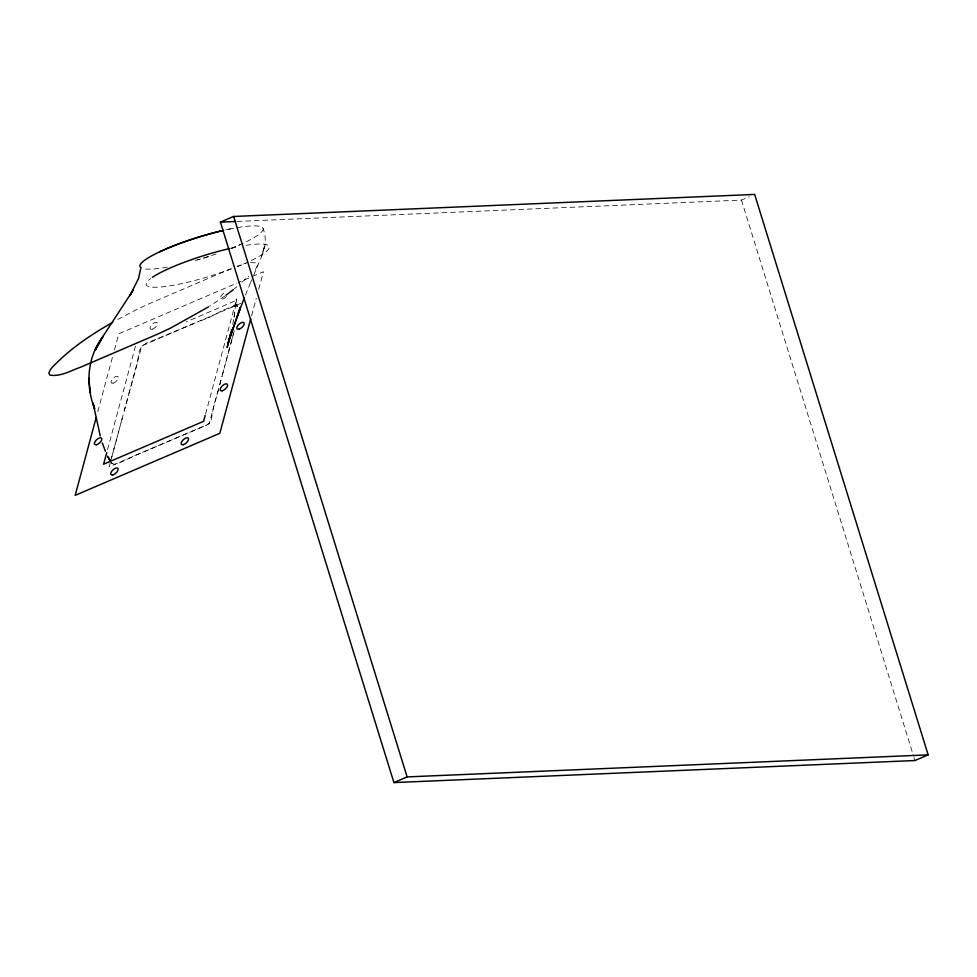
<?xml version="1.0" encoding="UTF-8"?>
<svg xmlns="http://www.w3.org/2000/svg" width="977" height="977" viewBox="0 0 977 977"><rect width="100%" height="100%" fill="white"/><g stroke="black" fill="none" stroke-linecap="round" stroke-linejoin="round"><path stroke-width="0.73" stroke-dasharray="4.88 3.66" d="M234.761 312.176L233.882 318.856L236.349 298.877L237.326 306.802L236.434 303.994L237.716 306.741L235.884 304.409L237.277 305.862L235.249 304.861L237.167 305.386L233.515 305.312L237.155 305.276M232.709 324.462L234.114 317.146M111.61 457.663L114.822 445.585A312.347 147.246 -42.6 0 0 116.361 440.236L120.024 426.436M219.715 384.901L221.999 376.194M232.306 338.042L233.662 332.888M231.854 339.752L230.474 344.942M124.262 410.792L125.203 407.324M128.964 393.45L137.146 364.067L139.235 351.232L141.592 346.579L146.294 343.281L188.61 325.744M225.772 362.333L227.165 357.118M97.773 411.647L112.844 355.823M114.431 349.949L118.791 333.792L237.02 283.074M107.531 449.652L135.449 346.237M110.34 462.353L109.168 466.725L209.163 423.823L234.724 329.139M110.731 460.9L141.799 345.821L241.795 302.919M205.561 414.04L236.239 300.415L186.241 321.873M251.553 315.803L256.304 298.18M258.685 289.363L263.448 271.74L238.412 282.487M120.965 422.968L122.858 416.007M126.131 403.855L128.488 395.184M222.475 374.46L224.832 365.789M228.105 353.637L229.998 346.676M218.335 390.128L213.816 405.589L211.203 420L209.396 422.943L206.501 425.288L136.792 454.72L119.707 462.78L114.688 464.356L111.915 463.293M245.471 295.127L251.81 279.544L250.833 281.95M253.776 275.025L261.702 256.316L264.779 245.264L261.384 256.267C265.573 248.231 266.758 237.802 263.069 228.533A64.433 10.747 -17.2 0 0 226.713 229.693M241.966 282.231L248.708 276.076M234.48 288.74L236.788 286.847M224.82 296.043L209.762 306.094M117.79 319.455L135.021 310.393A64.995 9.88 -28.8 0 1 151.105 302.919L230.487 268.858M190.613 324.877L198.612 321.421M237.191 221.425L741.458 200.09L749.383 196.695M200.59 320.566C213.401 317.464 226.359 305.349 238.95 306.192M237.301 266.281L246.045 263.546M230.645 228.838L229.277 229.119A60.965 10.173 -17.2 0 0 225.076 230.022M250.503 262.581L256.695 262.923L257.623 265.011L256.035 268.382A79.931 12.151 -28.8 0 1 253.08 271.899M111.378 462.402L112.001 463.44L111.586 462.646M741.458 200.09L913.593 756.174M914.045 757.627L914.948 760.533M226.408 296.471A4.629 2.186 -42.6 0 1 221.632 299.145A4.629 2.186 -42.6 0 1 221.083 296.007A4.629 2.186 -42.6 0 1 225.65 292.245M246.021 245.337A64.409 10.747 -17.2 0 1 237.106 266.684M231.818 268.736A64.409 10.747 -17.2 0 1 164.563 286.591A64.409 10.747 -17.2 0 1 150.641 278.555M230.865 248.28A64.409 10.747 -17.2 0 1 238.754 246.607M263.094 228.545A64.433 10.747 -17.2 0 1 231.451 248.341M208.565 256.56A64.433 10.747 -17.2 0 1 197.574 259.906M167.348 267.112A64.433 10.747 -17.2 0 1 142.52 268.455M231.073 248.451A63.664 10.613 -17.2 0 0 235.262 246.729A67.12 11.199 -17.2 0 0 240.647 244.409M216.125 253.996A63.664 10.613 -17.2 0 1 195.266 260.517M236.605 305.264L236.678 305.288M152.278 329.225A4.629 2.186 -42.6 0 0 157.431 323.314A4.629 2.186 -42.6 0 0 151.52 324.999A4.629 2.186 -42.6 0 0 152.278 329.225M113.259 383.143A4.629 2.186 -42.6 0 0 118.412 377.22A4.629 2.186 -42.6 0 0 112.502 378.917A4.629 2.186 -42.6 0 0 113.259 383.143"/><path stroke-width="1.47" d="M100.265 435.974L93.01 402.976L94.647 408.899C85.353 384.987 87.026 357.155 103.012 336.393L95.05 350.474L102.573 336.98L132.994 290.389L129.856 295.701L138.624 278.298L140.566 269.102M239.56 310.527L239.597 308.011M231.586 330.018L227.14 347.47L231.097 332.705L227.959 343.745L240.208 308.097L229.619 338.189L233.124 327.466M96.186 417.521L75.18 495.363L219.825 433.312L250.759 318.746M106.749 452.571L103.599 464.222L203.595 421.319L205.17 415.494M237.326 315.913L244.445 297.68M233.332 289.68L225.943 295.225M208.602 306.827L171.439 327.613A64.995 9.88 -28.8 0 1 155.355 335.087L80.725 367.157C70.857 370.539 60.476 376.988 49.766 375.083L48.85 372.994L50.438 369.624A79.931 12.151 -28.8 0 1 56.629 362.955C73.104 346.579 92.644 333.792 112.721 322.312M220.423 222.133L233.637 216.467L754.659 194.423L928.15 754.867L914.948 760.533L393.914 782.577L220.423 222.133L235.665 221.486M393.914 782.577L407.116 776.91L928.15 754.867M108.215 457.37L110.022 460.069L107.531 456.125M108.874 458.372L110.462 461.059M105.431 451.337L102.304 442.96M233.637 216.467L407.116 776.91M90.458 392.827L88.699 378.172M152.436 277.285A64.409 10.747 -17.2 0 1 229.497 248.585M141.409 267.991A64.409 10.747 -17.2 0 1 160.826 251.26A64.409 10.747 -17.2 0 1 222.622 230.596M223.635 230.352A60.965 10.173 -17.2 0 0 219.141 231.427L217.578 231.818A68.952 11.504 -17.2 0 0 207.771 234.431A63.664 10.613 -17.2 0 0 167.775 248.231A67.12 11.199 -17.2 0 0 159.874 251.7M183.407 444.645A4.629 2.186 -42.6 0 0 188.561 438.722A4.629 2.186 -42.6 0 0 182.65 440.419A4.629 2.186 -42.6 0 0 183.407 444.645M112.966 474.859A4.629 2.186 -42.6 0 0 118.119 468.936A4.629 2.186 -42.6 0 0 112.208 470.633A4.629 2.186 -42.6 0 0 112.966 474.859M96.638 444.694A4.629 2.186 -42.6 0 0 101.803 438.771A4.629 2.186 -42.6 0 0 95.893 440.468A4.629 2.186 -42.6 0 0 96.638 444.694M222.426 390.727A4.629 2.186 -42.6 0 0 227.58 384.816A4.629 2.186 -42.6 0 0 221.669 386.501A4.629 2.186 -42.6 0 0 222.426 390.727M239.035 329.176A4.629 2.186 -42.6 0 0 244.201 323.265A4.629 2.186 -42.6 0 0 238.29 324.962A4.629 2.186 -42.6 0 0 239.035 329.176"/></g></svg>
